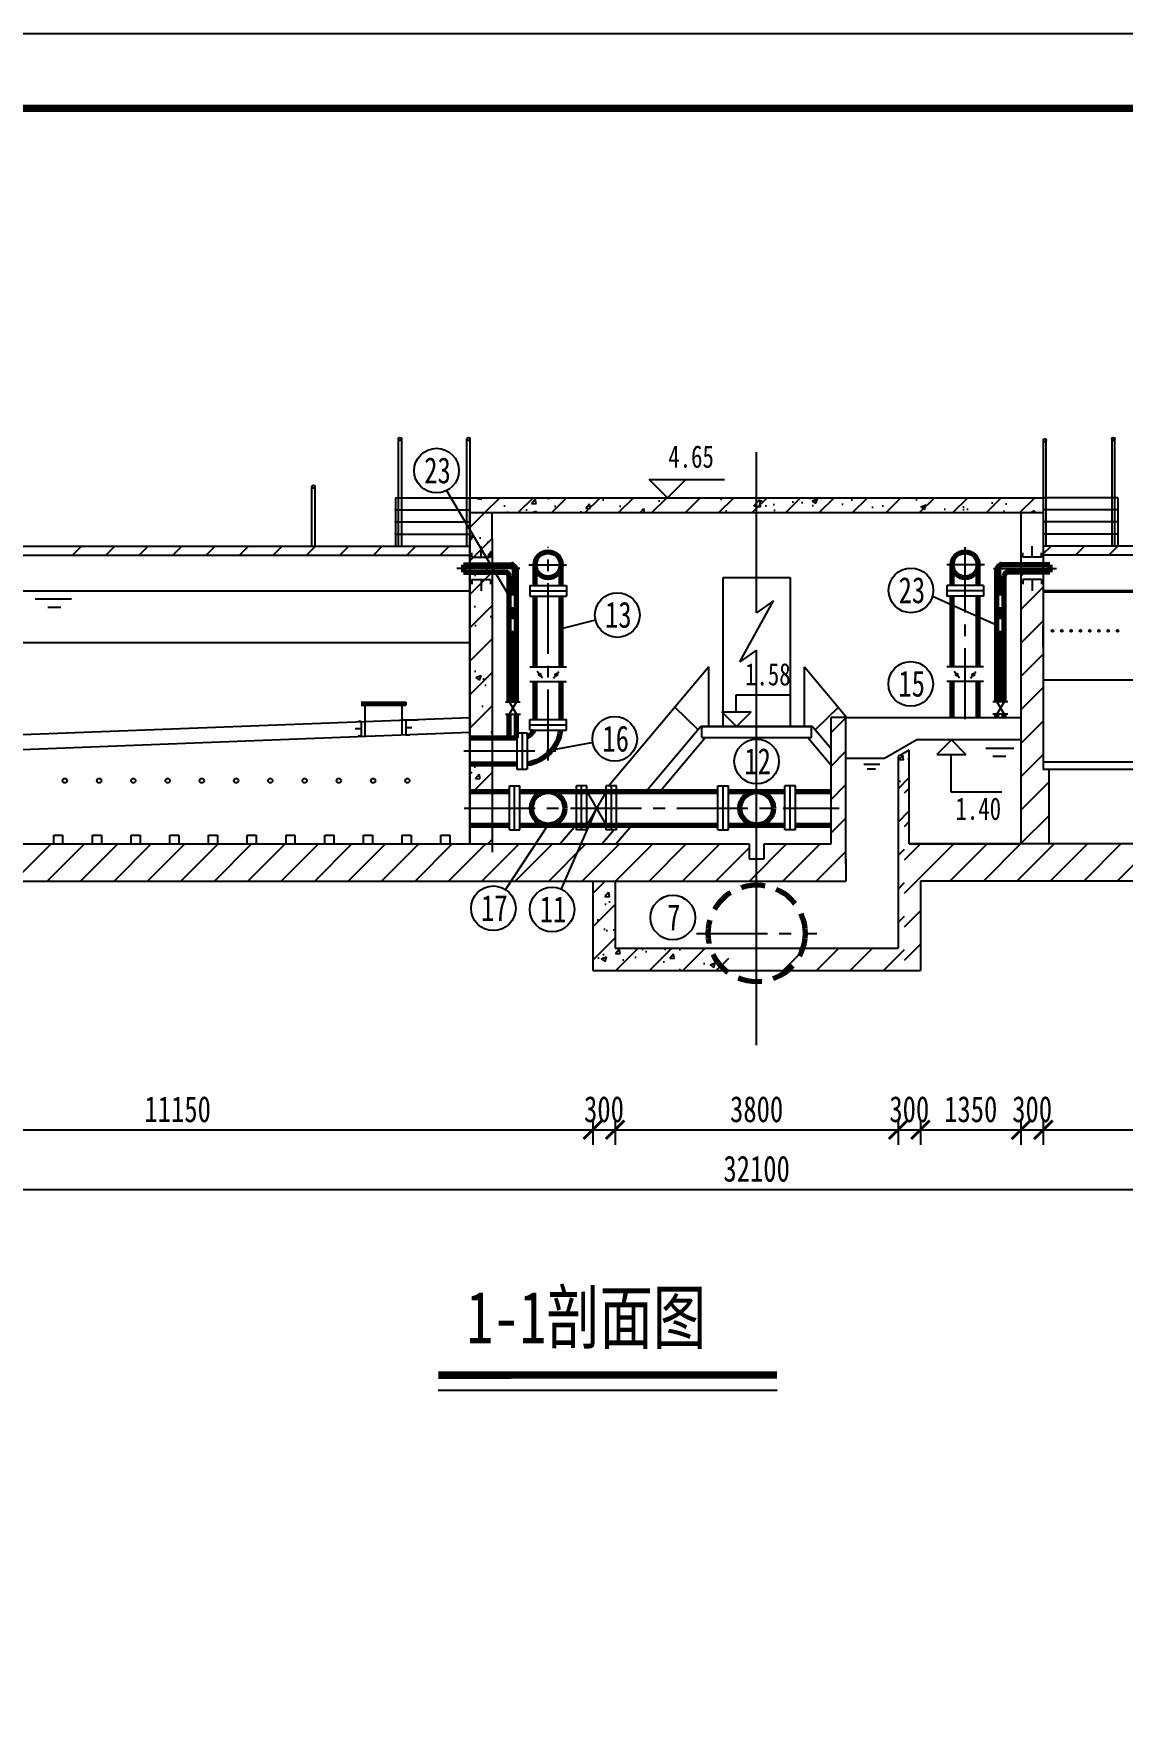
# Model space of a CAD drawing. Header units: millimetres. Extents: x 4237 to 5078, y 1819 to 2413.
# Drawn here: x 4408.3 to 4554.4, y 2185.7 to 2413.5 of the extents above; entities that cross this region are included whole.
import ezdxf
from ezdxf.enums import TextEntityAlignment as Align

# ---------------------------------------------------------------- set-up
doc = ezdxf.new("R2010")
doc.units = ezdxf.units.MM
doc.header["$LTSCALE"] = 0.5
doc.linetypes.add('CENTER2', pattern=[28.575, 19.05, -3.175, 3.175, -3.175])
doc.linetypes.add('DASHED2', pattern=[9.525, 6.35, -3.175])
for name, color, linetype in [('TWT_TITLE', 7, 'Continuous'), ('剖切线', 1, 'Continuous'), ('序号', 30, 'Continuous'), ('标高', 202, 'Continuous'), ('槽等滤池内部构造', 41, 'Continuous'), ('水面', 150, 'Continuous'), ('滤板等构造', 5, 'Continuous'), ('点划线', 4, 'CENTER2'), ('辅助与打断', 1, 'Continuous'), ('阀门等', 61, 'Continuous')]:
    doc.layers.add(name, color=color, linetype=linetype)
for name, color, linetype, lineweight in [('反冲洗管线', 161, 'Continuous', 70), ('排气管', 121, 'Continuous', 70), ('空气管线', 191, 'Continuous', 70), ('管线', 2, 'Continuous', 70)]:
    doc.layers.add(name, color=color, linetype=linetype, lineweight=lineweight)
doc.styles.get("Standard").update_dxf_attribs({"font": '', "width": 0.75})
doc.styles.get('Standard').set_extended_font_data('FangSong_GB2312')
pattern_1 = [(45, (3453.823, 1590.1355), (-2.245064, 2.245064), [])]
pattern_2 = [(50, (3453.823, 1590.1355), (7.287387, -0.637563), [0.762, -8.382]), (355, (3453.823, 1590.1355), (-1.409713, 7.642266), [0.6096, -6.7056]), (100.451, (3454.43, 1590.082), (5.8777, 7.004668), [0.6476, -7.1236]), (46.1842, (3453.823, 1592.1675), (10.84316, -1.681693), [1.143, -12.573]), (96.6356, (3454.727, 1592.027), (9.49617, 9.89702), [0.9714, -10.6854]), (351.184, (3453.823, 1592.167), (9.49618, 9.897), [0.9144, -10.0584]), (21, (3454.839, 1591.6595), (6.064595, -4.09062), [0.762, -8.382]), (326, (3454.839, 1591.6595), (2.47208, 7.36752), [0.6096, -6.7056]), (71.4514, (3455.3444, 1591.3186), (8.53666, 3.276914), [0.6476, -7.1236]), (37.5, (3453.823, 1590.1355), (0.123544, 3.3822016), [0, -6.62432, 0, -6.8072, 0, -6.731]), (7.5, (3453.823, 1590.1355), (2.672787, 4.007223), [0, -3.88112, 0, -6.47192, 0, -2.5654]), (327.5, (3451.5574, 1590.1355), (5.423624, -0.22915), [0, -2.54, 0, -7.9248, 0, -10.5156]), (317.5, (3450.5414, 1590.1355), (5.925167, 1.01706), [0, -3.302, 0, -5.26288, 0, -7.4676])]
pattern_3 = [(45, (3453.823, 1573.8855), (-2.245064, 2.245064), [])]

# ---------------------------------------------------------------- blocks, each defined once
blk = doc.blocks.new('标高（右上，短线）')
at = {"layer": '标高'}
for p, q in [((0, 0), (-2.45, 2.45)), ((-2.45, 2.45), (7.63, 2.45)), ((0, 0), (2.45, 2.45))]:
    blk.add_line(p, q, dxfattribs=at)
at = {"layer": '标高', "width": 0.75}
blk.add_attdef('标高', text='', height=3, dxfattribs=at).set_placement((3.16, 4.03), align=Align.CENTER)
blk = doc.blocks.new('编号')
at = {"layer": '序号'}
blk.add_circle((0, 0), 3, dxfattribs=at)
at = {"layer": '序号', "width": 0.75}
blk.add_attdef('编号', text='', height=3.5, dxfattribs=at).set_placement((0.13, -1.71), align=Align.CENTER)
blk = doc.blocks.new('52432')
at = {"layer": '序号'}
for p, q in [((4463.69, 2352.16), (4472.08, 2337.99)), ((4537.55, 2334.08), (4528.86, 2337.95)), ((4483.69, 2334.76), (4479.07, 2333.59)), ((4483.38, 2318.33), (4477.32, 2317.19)), ((4483.82, 2309.49), (4479.03, 2298.56)), ((4471.56, 2298.5), (4477.32, 2307.24))]:
    blk.add_line(p, q, dxfattribs=at)
for p, values in [((4526.04, 2338.74), {'编号': '23'}), ((4526.01, 2326.19), {'编号': '15'}), ((4486.26, 2318.81), {'编号': '16'}), ((4505.32, 2315.77), {'编号': '12'}), ((4469.96, 2296.05), {'编号': '17'}), ((4477.85, 2295.89), {'编号': '11'}), ((4494.06, 2294.81), {'编号': '7'})]:
    blk.add_blockref('编号', p, dxfattribs=at).add_auto_attribs(values)
at = {"layer": '点划线'}
for p, values in [((4462.33, 2354.83), {'编号': '23'}), ((4486.61, 2335.44), {'编号': '13'})]:
    blk.add_blockref('编号', p, dxfattribs=at).add_auto_attribs(values)
blk = doc.blocks.new('_ArchTick')
at = {"color": 0, "linetype": 'ByBlock', "const_width": 0.15}
blk.add_lwpolyline([(-0.5, -0.5), (0.5, 0.5)], dxfattribs=at)

msp = doc.modelspace()

# ---------------------------------------------------------------- hatches: boundary and pattern name
h = msp.add_hatch()
h.set_pattern_fill('ANSI31', color=256, style=0)
h.set_pattern_definition(pattern_1)
h.paths.add_polyline_path([(4466.817, 2351.188), (4466.817, 2349.188), (4505.317, 2349.188), (4505.317, 2351.188)])
h = msp.add_hatch()
h.set_pattern_fill('AR-CONC', color=256, scale=0.04, style=0)
h.set_pattern_definition([(50, (3453.823, 1590.1355), (7.287387, -0.637563), [0.762, -8.382]), (355, (3453.823, 1590.1355), (-1.409713, 7.642266), [0.6096, -6.7056]), (100.451, (3454.43, 1590.082), (5.8777, 7.004668), [0.6476, -7.1236]), (46.1842, (3453.823, 1592.1675), (10.84316, -1.681693), [1.143, -12.573]), (96.6356, (3454.727, 1592.027), (9.49617, 9.89702), [0.9714, -10.6854]), (351.184, (3453.823, 1592.167), (9.49618, 9.897), [0.9144, -10.0584]), (21, (3454.839, 1591.6595), (6.064595, -4.09062), [0.762, -8.382]), (326, (3454.839, 1591.6595), (2.47208, 7.36752), [0.6096, -6.7056]), (71.4514, (3455.3444, 1591.3186), (8.53666, 3.276914), [0.6476, -7.1236]), (37.5, (3453.823, 1590.1355), (0.123544, 3.3822016), [0, -6.62432, 0, -6.8072, 0, -6.731]), (7.5, (3453.823, 1590.1355), (2.6727865, 4.007223), [0, -3.88112, 0, -6.47192, 0, -2.5654]), (327.5, (3451.5574, 1590.1355), (5.423624, -0.22915), [0, -2.54, 0, -7.9248, 0, -10.5156]), (317.5, (3450.5414, 1590.1355), (5.925167, 1.01706), [0, -3.302, 0, -5.26288, 0, -7.4676])])
h.paths.add_polyline_path([(4466.817, 2351.188), (4466.817, 2349.188), (4505.317, 2349.188), (4505.317, 2351.188)])
h.paths.add_polyline_path([(4543.817, 2349.188), (4543.817, 2351.188), (4505.317, 2351.188), (4505.317, 2349.188)])
h = msp.add_hatch()
h.set_pattern_fill('ANSI31', color=256, style=0)
h.set_pattern_definition(pattern_1)
h.paths.add_polyline_path([(4543.817, 2349.188), (4543.817, 2351.188), (4505.317, 2351.188), (4505.317, 2349.188)])
h = msp.add_hatch()
h.set_pattern_fill('AR-CONC', color=256, scale=0.04, style=0)
h.set_pattern_definition(pattern_2)
h.paths.add_polyline_path([(4469.817, 2345.688), (4469.817, 2349.188), (4466.817, 2349.188), (4466.817, 2344.788), (4466.817, 2318.938), (4469.817, 2318.938)])
h.paths.add_polyline_path([(4469.817, 2311.988), (4469.817, 2315.438), (4466.817, 2315.438), (4466.817, 2311.988)])
h = msp.add_hatch()
h.set_pattern_fill('ANSI31', color=256, style=0)
h.set_pattern_definition(pattern_1)
h.paths.add_polyline_path([(4469.817, 2345.688), (4469.817, 2349.188), (4466.817, 2349.188), (4466.817, 2344.788), (4466.817, 2318.938), (4469.817, 2318.938)])
h.paths.add_polyline_path([(4469.817, 2315.438), (4466.817, 2315.438), (4466.817, 2311.988), (4469.817, 2311.988)])
h = msp.add_hatch()
h.set_pattern_fill('ANSI31', color=0)
h.paths.add_polyline_path([(4651.494, 2304.688), (4641.817, 2304.688), (4638.067, 2304.688), (4543.817, 2304.688), (4525.817, 2304.688), (4525.817, 2315.329), (4525.173, 2315.329), (4525.173, 2287.688), (4527.317, 2287.688), (4527.317, 2299.688), (4655.817, 2299.688), (4655.817, 2301.749)])
h.paths.add_polyline_path([(4561.128, 2344.688), (4543.817, 2344.688), (4543.817, 2343.488), (4561.128, 2343.488)])
h.paths.add_polyline_path([(4466.817, 2344.688), (4411.134, 2344.688), (4411.134, 2343.488), (4466.817, 2343.488)])
h = msp.add_hatch()
h.set_pattern_fill('ANSI31', color=0)
h.paths.add_polyline_path([(4346.817, 2343.488), (4344.817, 2343.488), (4344.817, 2337.048), (4346.817, 2336.453)])
h.paths.add_polyline_path([(4346.817, 2336.453), (4344.817, 2337.048), (4344.817, 2328.278), (4348.383, 2330.188), (4346.817, 2330.188)])
h.paths.add_polyline_path([(4354.817, 2330.188), (4348.383, 2330.188), (4344.817, 2328.278), (4344.817, 2327.188), (4354.817, 2327.188)])
h.paths.add_polyline_path([(4356.817, 2329.588), (4356.817, 2332.176), (4354.817, 2332.176), (4354.817, 2331.676), (4354.817, 2326.063), (4354.817, 2311.378), (4356.817, 2311.378)])
h.paths.add_polyline_path([(4356.817, 2311.378), (4354.817, 2311.378), (4354.817, 2299.688), (4357.478, 2299.688), (4361.037, 2304.688), (4356.817, 2304.688)])
h.paths.add_polyline_path([(4400.817, 2304.688), (4371.817, 2304.688), (4371.817, 2317.433), (4371.56, 2317.69), (4368.817, 2317.69), (4368.817, 2304.688), (4361.037, 2304.688), (4357.478, 2299.688), (4400.817, 2299.688)])
h.paths.add_polyline_path([(4475.637, 2304.688), (4466.817, 2304.688), (4400.817, 2304.688), (4400.817, 2299.688), (4466.817, 2299.688), (4472.341, 2299.688)])
h = msp.add_hatch()
h.set_pattern_fill('ANSI31', color=0)
h.paths.add_polyline_path([(4544.567, 2314.688), (4543.817, 2314.688), (4543.817, 2341.188), (4540.817, 2341.188), (4540.817, 2304.688), (4544.567, 2304.688)])
h = msp.add_hatch()
h.set_pattern_fill('ANSI31', color=0)
h.paths.add_polyline_path([(4517.317, 2302.688), (4517.317, 2321.688), (4515.317, 2321.688), (4515.317, 2304.688), (4506.317, 2304.688), (4506.317, 2302.688), (4505.317, 2302.688), (4505.317, 2299.688), (4517.317, 2299.688)])
h.paths.add_polyline_path([(4505.317, 2302.688), (4504.317, 2302.688), (4504.317, 2304.688), (4484.817, 2304.688), (4481.712, 2304.688), (4479.518, 2299.688), (4483.317, 2299.688), (4505.317, 2299.688)])
h.paths.add_polyline_path([(4481.712, 2304.688), (4475.637, 2304.688), (4472.341, 2299.688), (4479.518, 2299.688)])
h = msp.add_hatch()
h.set_pattern_fill('AR-CONC', color=256, scale=0.04, style=0)
h.set_pattern_definition(pattern_2)
h.paths.add_polyline_path([(4524.317, 2311.988), (4525.817, 2311.988), (4525.817, 2317.288), (4524.317, 2316.422)])
h = msp.add_hatch()
h.set_pattern_fill('ANSI31', color=256, style=0)
h.set_pattern_definition(pattern_3)
h.paths.add_polyline_path([(4525.173, 2315.329), (4524.317, 2315.329), (4524.317, 2304.688), (4525.173, 2304.688)])
h.paths.add_polyline_path([(4525.817, 2315.329), (4525.173, 2315.329), (4525.173, 2304.688), (4525.817, 2304.688)])
h = msp.add_hatch()
h.set_pattern_fill('ANSI31', color=256, style=0)
h.set_pattern_definition(pattern_1)
h.paths.add_polyline_path([(4469.817, 2307.238), (4466.817, 2307.238), (4466.817, 2304.688), (4469.817, 2304.688)])
h = msp.add_hatch()
h.set_pattern_fill('ANSI31', color=256, style=0)
h.set_pattern_definition(pattern_3)
h.paths.add_polyline_path([(4486.317, 2299.688), (4483.317, 2299.688), (4483.317, 2287.688), (4497.183, 2287.688), (4497.183, 2290.688), (4486.317, 2290.688)])
h.paths.add_polyline_path([(4500.735, 2290.688), (4497.183, 2290.688), (4497.183, 2287.688), (4505.317, 2287.688, -0.2982166)])
h.paths.add_polyline_path([(4511.79, 2290.688), (4509.9, 2290.688, -0.2982166), (4505.317, 2287.688), (4511.79, 2287.688)])
h.paths.add_polyline_path([(4525.173, 2304.688), (4524.317, 2304.688), (4524.317, 2290.688), (4511.79, 2290.688), (4511.79, 2287.688), (4525.173, 2287.688)])
h = msp.add_hatch()
h.set_pattern_fill('AR-CONC', color=256, scale=0.04, style=0)
h.set_pattern_definition([(50, (3453.823, 1590.8355), (7.287387, -0.637563), [0.762, -8.382]), (355, (3453.823, 1590.8355), (-1.409713, 7.642266), [0.6096, -6.7056]), (100.451, (3454.43, 1590.782), (5.8777, 7.004668), [0.6476, -7.1236]), (46.1842, (3453.823, 1592.8675), (10.84316, -1.68169), [1.143, -12.573]), (96.6356, (3454.727, 1592.727), (9.49617, 9.89702), [0.9714, -10.6854]), (351.184, (3453.823, 1592.867), (9.49618, 9.897), [0.9144, -10.0584]), (21, (3454.839, 1592.3595), (6.064595, -4.09062), [0.762, -8.382]), (326, (3454.839, 1592.3595), (2.47208, 7.36752), [0.6096, -6.7056]), (71.4514, (3455.3444, 1592.0186), (8.53666, 3.276914), [0.6476, -7.1236]), (37.5, (3453.823, 1590.8355), (0.123544, 3.3822016), [0, -6.62432, 0, -6.8072, 0, -6.731]), (7.5, (3453.823, 1590.8355), (2.672787, 4.007223), [0, -3.88112, 0, -6.47192, 0, -2.5654]), (327.5, (3451.5574, 1590.8355), (5.423624, -0.22915), [0, -2.54, 0, -7.9248, 0, -10.5156]), (317.5, (3450.5414, 1590.8355), (5.925167, 1.01706), [0, -3.302, 0, -5.26288, 0, -7.4676])])
h.paths.add_polyline_path([(4501.164, 2287.688, -0.1421637), (4499.133, 2290.688), (4486.317, 2290.688), (4486.317, 2299.688), (4483.317, 2299.688), (4483.317, 2287.688)])
at = {"layer": '阀门等'}
for points in [[(4476.353, 2327.437, 1), (4476.053, 2327.437, 1)], [(4478.582, 2327.437, 1), (4478.282, 2327.437, 1)], [(4532.353, 2327.437, 1), (4532.053, 2327.437, 1)], [(4534.582, 2327.437, 1), (4534.282, 2327.437, 1)]]:
    msp.add_hatch(color=256, dxfattribs=at).paths.add_polyline_path(points)

# ---------------------------------------------------------------- linework, layer by layer
for p, q in [((4457.217, 2344.688), (4457.217, 2359.088)), ((4457.617, 2359.088), (4457.617, 2344.688)), ((4466.417, 2344.688), (4466.417, 2359.088)), ((4466.817, 2359.088), (4466.817, 2344.788)), ((4543.817, 2359.088), (4543.817, 2344.788)), ((4544.217, 2344.688), (4544.217, 2359.088)), ((4553.017, 2359.088), (4553.017, 2344.688)), ((4553.417, 2344.688), (4553.417, 2359.088)), ((4445.6, 2344.688), (4445.6, 2352.688)), ((4446, 2352.688), (4446, 2344.688)), ((4456.817, 2351.188), (4456.817, 2344.688)), ((4456.817, 2351.188), (4466.817, 2351.188)), ((4466.817, 2351.188), (4466.817, 2344.688)), ((4466.817, 2304.688), (4466.817, 2351.188)), ((4466.817, 2304.688), (4466.817, 2351.188)), ((4466.817, 2351.188), (4543.817, 2351.188)), ((4553.817, 2351.188), (4543.817, 2351.188)), ((4553.817, 2351.188), (4553.817, 2344.688)), ((4456.817, 2349.563), (4466.817, 2349.563)), ((4466.817, 2349.188), (4543.817, 2349.188)), ((4469.817, 2345.488), (4469.817, 2349.188)), ((4540.817, 2349.188), (4540.817, 2304.688)), ((4553.817, 2349.563), (4543.817, 2349.563)), ((4456.817, 2347.938), (4466.817, 2347.938)), ((4553.817, 2347.938), (4543.817, 2347.938)), ((4366.817, 2344.688), (4466.817, 2344.688)), ((4456.817, 2346.313), (4466.817, 2346.313)), ((4468.303, 2343.188), (4468.303, 2344.706)), ((4469.817, 2345.688), (4469.817, 2303.988)), ((4542.332, 2343.188), (4542.332, 2344.706)), ((4553.817, 2346.313), (4543.817, 2346.313)), ((4665.817, 2344.688), (4543.817, 2344.688)), ((4371.817, 2343.488), (4466.817, 2343.488)), ((4467.048, 2343.188), (4467.048, 2343.801)), ((4467.048, 2343.188), (4469.557, 2343.188)), ((4469.557, 2343.188), (4469.557, 2343.801)), ((4541.077, 2343.188), (4541.077, 2343.801)), ((4543.587, 2343.188), (4541.077, 2343.188)), ((4543.587, 2343.188), (4543.587, 2343.801)), ((4633.817, 2343.488), (4543.817, 2343.488)), ((4467.048, 2340.188), (4469.557, 2340.188)), ((4467.048, 2340.188), (4467.048, 2339.575)), ((4468.303, 2340.188), (4468.303, 2338.67)), ((4469.557, 2340.188), (4469.557, 2339.575)), ((4500.817, 2320.488), (4500.817, 2340.488)), ((4500.817, 2340.488), (4509.817, 2340.488)), ((4509.817, 2340.488), (4509.817, 2320.488)), ((4543.587, 2340.188), (4541.077, 2340.188)), ((4541.077, 2340.188), (4541.077, 2339.575)), ((4542.332, 2340.188), (4542.332, 2338.67)), ((4543.587, 2340.188), (4543.587, 2339.575)), ((4543.817, 2331.188), (4543.817, 2334.02)), ((4498.899, 2328.488), (4485.483, 2312.499)), ((4498.899, 2320.488), (4498.899, 2328.488)), ((4511.738, 2320.488), (4511.738, 2328.488)), ((4511.738, 2328.488), (4517.444, 2321.688)), ((4638.817, 2326.688), (4543.817, 2326.688)), ((4452.229, 2323.743), (4458.229, 2323.743)), ((4458.229, 2323.743), (4458.229, 2323.343)), ((4452.229, 2323.543), (4458.229, 2323.543)), ((4452.229, 2323.343), (4458.229, 2323.343)), ((4452.729, 2319.151), (4452.729, 2323.343)), ((4457.729, 2319.342), (4457.729, 2323.343)), ((4457.729, 2321.343), (4459.86, 2321.343)), ((4458.227, 2321.343), (4458.227, 2319.361)), ((4497.42, 2320.076), (4494.344, 2323.059)), ((4513.217, 2320.076), (4516.293, 2323.059)), ((4515.317, 2304.688), (4515.317, 2321.688)), ((4517.317, 2321.688), (4515.317, 2321.688)), ((4515.317, 2304.688), (4515.317, 2321.688)), ((4517.317, 2301.988), (4517.317, 2321.688)), ((4517.317, 2321.688), (4540.817, 2321.688)), ((4452.21, 2320.142), (4451.41, 2320.142)), ((4452.21, 2319.151), (4451.803, 2319.151)), ((4452.21, 2321.133), (4451.815, 2321.133)), ((4452.21, 2321.133), (4452.21, 2319.151)), ((4458.227, 2320.352), (4459.027, 2320.352)), ((4458.227, 2319.361), (4458.744, 2319.361)), ((4497.82, 2320.488), (4490.477, 2311.738)), ((4497.82, 2320.488), (4512.817, 2320.488)), ((4512.817, 2320.488), (4497.82, 2320.488)), ((4497.952, 2318.988), (4497.952, 2320.488)), ((4512.683, 2318.988), (4512.683, 2320.488)), ((4512.817, 2320.488), (4515.317, 2317.509)), ((4498.454, 2318.988), (4492.371, 2311.738)), ((4497.952, 2318.988), (4512.683, 2318.988)), ((4512.183, 2318.988), (4515.317, 2315.252)), ((4525.817, 2317.288), (4524.317, 2316.422)), ((4525.817, 2304.688), (4525.817, 2317.288)), ((4524.317, 2316.422), (4524.317, 2290.688)), ((4481.068, 2307.238), (4478.929, 2304.688)), ((4486.165, 2306.599), (4484.562, 2304.688)), ((4488.595, 2307.238), (4486.455, 2304.688)), ((4371.817, 2304.688), (4466.817, 2304.688)), ((4466.817, 2304.688), (4484.817, 2304.688)), ((4484.817, 2304.688), (4504.317, 2304.688)), ((4504.317, 2304.688), (4504.317, 2302.688)), ((4506.317, 2304.688), (4515.317, 2304.688)), ((4506.317, 2302.688), (4506.317, 2304.688)), ((4506.317, 2304.688), (4515.317, 2304.688)), ((4525.817, 2304.688), (4540.817, 2304.688)), ((4638.067, 2304.688), (4543.817, 2304.688)), ((4504.317, 2302.688), (4506.317, 2302.688)), ((4517.317, 2302.688), (4517.317, 2299.688)), ((4354.817, 2299.688), (4466.817, 2299.688)), ((4466.817, 2299.688), (4483.317, 2299.688)), ((4483.317, 2299.688), (4483.317, 2287.688)), ((4483.317, 2299.688), (4517.317, 2299.688)), ((4486.317, 2299.688), (4486.317, 2290.688)), ((4527.317, 2299.688), (4527.317, 2287.688)), ((4655.817, 2299.688), (4527.317, 2299.688)), ((4486.317, 2290.688), (4524.317, 2290.688)), ((4483.317, 2287.688), (4527.317, 2287.688)), ((4462.553, 2231.35), (4508.066, 2231.35))]:
    msp.add_line(p, q)
at = {"color": 0}
for p, q in [((4466.817, 2344.688), (4466.817, 2304.688)), ((4543.817, 2344.788), (4543.817, 2314.688)), ((4371.817, 2343.488), (4466.817, 2343.488)), ((4544.567, 2314.688), (4544.567, 2304.688)), ((4410.917, 2304.688), (4410.917, 2305.883)), ((4410.917, 2305.883), (4412.117, 2305.883)), ((4412.117, 2305.888), (4412.117, 2304.688)), ((4416.117, 2305.883), (4417.317, 2305.888)), ((4416.117, 2304.688), (4416.117, 2305.883)), ((4417.317, 2305.888), (4417.317, 2304.688)), ((4421.317, 2305.883), (4422.517, 2305.888)), ((4421.317, 2304.688), (4421.317, 2305.883)), ((4422.517, 2305.888), (4422.517, 2304.688)), ((4426.517, 2305.883), (4427.717, 2305.888)), ((4426.517, 2304.688), (4426.517, 2305.883)), ((4427.717, 2305.888), (4427.717, 2304.688)), ((4431.717, 2305.883), (4432.917, 2305.888)), ((4431.717, 2304.688), (4431.717, 2305.883)), ((4432.917, 2305.888), (4432.917, 2304.688)), ((4436.917, 2305.883), (4438.117, 2305.888)), ((4436.917, 2304.688), (4436.917, 2305.883)), ((4438.117, 2305.888), (4438.117, 2304.688)), ((4442.117, 2304.688), (4442.117, 2305.883)), ((4442.117, 2305.883), (4443.317, 2305.883)), ((4443.317, 2305.888), (4443.317, 2304.688)), ((4447.317, 2305.883), (4448.517, 2305.888)), ((4447.317, 2304.688), (4447.317, 2305.883)), ((4448.517, 2305.888), (4448.517, 2304.688)), ((4452.517, 2305.883), (4453.717, 2305.888)), ((4452.517, 2304.688), (4452.517, 2305.883)), ((4453.717, 2305.888), (4453.717, 2304.688)), ((4457.717, 2305.883), (4458.917, 2305.888)), ((4457.717, 2304.688), (4457.717, 2305.883)), ((4458.917, 2305.888), (4458.917, 2304.688)), ((4462.917, 2305.883), (4464.117, 2305.888)), ((4462.917, 2304.688), (4462.917, 2305.883)), ((4464.117, 2305.888), (4464.117, 2304.688)), ((4432.917, 2304.688), (4436.917, 2304.688)), ((4544.567, 2304.688), (4525.817, 2304.688)), ((4525.817, 2304.688), (4540.817, 2304.688))]:
    msp.add_line(p, q, dxfattribs=at)
at = {"linetype": 'DASHED2'}
msp.add_line((4469.817, 2304.688), (4469.817, 2303.569), dxfattribs=at)
at = {"color": 3, "transparency": 16777216}
for p, q in [((4483.317, 2267.551), (4483.317, 2264.301)), ((4483.317, 2267.551), (4483.317, 2264.301)), ((4486.317, 2267.551), (4486.317, 2264.301)), ((4486.317, 2267.551), (4486.317, 2264.301)), ((4524.317, 2267.551), (4524.317, 2264.301)), ((4524.317, 2267.551), (4524.317, 2264.301)), ((4527.317, 2267.551), (4527.317, 2264.301)), ((4527.317, 2267.551), (4527.317, 2264.301)), ((4540.817, 2267.551), (4540.817, 2264.301)), ((4540.817, 2267.551), (4540.817, 2264.301)), ((4543.817, 2267.551), (4543.817, 2264.301)), ((4543.817, 2267.551), (4543.817, 2264.301)), ((4371.817, 2266.301), (4483.317, 2266.301)), ((4483.317, 2266.301), (4486.317, 2266.301)), ((4486.317, 2266.301), (4524.317, 2266.301)), ((4524.317, 2266.301), (4527.317, 2266.301)), ((4527.317, 2266.301), (4540.817, 2266.301)), ((4540.817, 2266.301), (4543.817, 2266.301)), ((4543.817, 2266.301), (4638.817, 2266.301)), ((4344.817, 2258.301), (4665.817, 2258.301))]:
    msp.add_line(p, q, dxfattribs=at)
at = {"const_width": 1}
msp.add_lwpolyline([(4462.553, 2233.35), (4508.065, 2233.378)], dxfattribs=at)
for centre, radius in [((4457.417, 2359.088), 0.2), ((4466.617, 2359.088), 0.2), ((4544.017, 2358.888), 0.2), ((4553.217, 2359.088), 0.2), ((4445.8, 2352.688), 0.2), ((4545.042, 2333.313), 0.125), ((4546.292, 2333.313), 0.125), ((4547.542, 2333.313), 0.125), ((4548.792, 2333.313), 0.125), ((4550.042, 2333.313), 0.125), ((4551.292, 2333.313), 0.125), ((4552.542, 2333.313), 0.125), ((4553.792, 2333.313), 0.125)]:
    msp.add_circle(centre, radius)
for p in [(4456.817, 2349.563), (4466.817, 2349.563), (4553.817, 2349.563), (4456.817, 2347.938), (4466.817, 2347.938), (4553.817, 2347.938), (4456.817, 2346.313), (4466.817, 2346.313), (4553.817, 2346.313)]:
    msp.add_point(p)
at = {"layer": 'TWT_TITLE', "color": 0}
msp.add_lwpolyline([(4237.137, 1819.483), (5078.137, 1819.483), (5078.137, 2413.483), (4237.137, 2413.483)], close=True, dxfattribs=at)
at = {"layer": 'TWT_TITLE', "color": 0, "const_width": 1}
msp.add_lwpolyline([(4262.137, 1829.483), (5068.137, 1829.483), (5068.137, 2403.483), (4262.137, 2403.483)], close=True, dxfattribs=at)
at = {"layer": '剖切线'}
for p, q in [((4503.059, 2329.141), (4507.576, 2337.33)), ((4507.576, 2337.33), (4505.317, 2335.749)), ((4505.317, 2330.722), (4503.059, 2329.141))]:
    msp.add_line(p, q, dxfattribs=at)
at = {"layer": '反冲洗管线'}
for p, q in [((4466.817, 2311.738), (4472.117, 2311.738)), ((4473.517, 2311.738), (4500.117, 2311.738)), ((4501.517, 2311.738), (4509.117, 2311.738)), ((4510.517, 2311.738), (4515.317, 2311.738)), ((4466.817, 2307.238), (4472.117, 2307.238)), ((4473.517, 2307.238), (4500.117, 2307.238)), ((4501.517, 2307.238), (4509.117, 2307.238)), ((4510.517, 2307.238), (4515.317, 2307.238))]:
    msp.add_line(p, q, dxfattribs=at)
for centre in [(4477.317, 2309.488), (4505.317, 2309.488)]:
    msp.add_circle(centre, 2.25, dxfattribs=at)
at = {"layer": '排气管'}
for p, q in [((4465.946, 2342.188), (4472.333, 2342.188)), ((4465.946, 2342.188), (4465.946, 2341.188)), ((4544.689, 2342.188), (4538.302, 2342.188)), ((4544.689, 2342.188), (4544.689, 2341.188)), ((4465.946, 2341.188), (4471.583, 2341.188)), ((4472.083, 2323.776), (4472.083, 2340.688)), ((4473.083, 2323.776), (4473.083, 2341.438)), ((4537.552, 2323.776), (4537.552, 2341.438)), ((4538.552, 2323.776), (4538.552, 2340.688)), ((4544.689, 2341.188), (4539.052, 2341.188)), ((4472.083, 2318.938), (4472.083, 2322.103)), ((4473.083, 2318.938), (4473.083, 2322.103)), ((4537.552, 2321.688), (4537.552, 2322.103)), ((4538.552, 2321.688), (4538.552, 2322.103))]:
    msp.add_line(p, q, dxfattribs=at)
for centre, radius, start, end in [((4472.333, 2341.438), 0.75, 0, 90), ((4538.302, 2341.438), 0.75, 90, 180), ((4471.583, 2340.688), 0.5, 0, 90), ((4539.052, 2340.688), 0.5, 90, 180)]:
    msp.add_arc(centre, radius, start, end, dxfattribs=at)
at = {"layer": '标高', "color": 0}
for p, q in [((4502.553, 2322.447), (4502.553, 2324.738)), ((4502.553, 2324.738), (4509.817, 2324.738)), ((4502.617, 2320.488), (4500.658, 2322.447)), ((4500.658, 2322.447), (4504.576, 2322.447)), ((4502.617, 2320.488), (4504.576, 2322.447)), ((4531.472, 2318.688), (4529.513, 2316.729)), ((4531.472, 2318.688), (4533.431, 2316.729)), ((4529.513, 2316.729), (4533.431, 2316.729)), ((4531.408, 2316.729), (4531.408, 2311.705)), ((4531.408, 2311.705), (4538.228, 2311.705))]:
    msp.add_line(p, q, dxfattribs=at)
at = {"layer": '槽等滤池内部构造'}
for p, q in [((4638.817, 2338.513), (4543.817, 2338.513)), ((4466.817, 2331.688), (4371.817, 2331.688)), ((4371.817, 2318.071), (4466.817, 2321.69)), ((4371.817, 2316.069), (4466.817, 2319.688)), ((4638.817, 2315.688), (4543.817, 2315.688))]:
    msp.add_line(p, q, dxfattribs=at)
at = {"layer": '水面'}
for p, q in [((4371.817, 2338.688), (4466.817, 2338.688)), ((4408.407, 2337.608), (4413.31, 2337.608)), ((4638.817, 2338.688), (4543.817, 2338.688)), ((4410.111, 2336.487), (4411.897, 2336.487)), ((4526.817, 2318.688), (4522.487, 2316.188)), ((4540.817, 2318.688), (4526.817, 2318.688)), ((4536.106, 2317.543), (4539.841, 2317.543)), ((4522.487, 2316.188), (4517.317, 2316.188)), ((4522.487, 2316.188), (4517.817, 2316.188)), ((4519.71, 2315.407), (4521.856, 2315.407)), ((4520.17, 2314.769), (4521.294, 2314.769)), ((4537.015, 2316.505), (4538.769, 2316.505))]:
    msp.add_line(p, q, dxfattribs=at)
at = {"layer": '滤板等构造'}
msp.add_line((4638.817, 2314.688), (4543.817, 2314.688), dxfattribs=at)
for centre in [(4412.417, 2313.188), (4417.017, 2313.188), (4421.617, 2313.188), (4426.217, 2313.188), (4430.817, 2313.188), (4435.417, 2313.188), (4440.017, 2313.188), (4444.617, 2313.188), (4449.217, 2313.188), (4453.817, 2313.188), (4458.417, 2313.188)]:
    msp.add_circle(centre, 0.3, dxfattribs=at)
at = {"layer": '点划线'}
for p, q in [((4477.317, 2315.918), (4477.317, 2344.594)), ((4533.317, 2321.471), (4533.317, 2344.557)), ((4472.583, 2323.776), (4472.583, 2342.592)), ((4474.74, 2342.188), (4479.782, 2342.188)), ((4535.895, 2342.188), (4530.853, 2342.188)), ((4538.052, 2323.776), (4538.052, 2342.592)), ((4473.494, 2341.688), (4465.055, 2341.688)), ((4537.141, 2341.688), (4545.58, 2341.688)), ((4465.996, 2317.188), (4478.353, 2317.188)), ((4466.031, 2309.488), (4516.388, 2309.488)), ((4497.247, 2292.688), (4513.388, 2292.688))]:
    msp.add_line(p, q, dxfattribs=at)
at = {"layer": '空气管线'}
for p, q in [((4475.567, 2339.388), (4475.567, 2342.188)), ((4479.067, 2339.388), (4479.067, 2342.188)), ((4531.567, 2339.388), (4531.567, 2342.188)), ((4535.067, 2339.388), (4535.067, 2342.188)), ((4475.567, 2328.492), (4475.567, 2337.988)), ((4479.067, 2328.492), (4479.067, 2337.988)), ((4531.567, 2328.492), (4531.567, 2337.988)), ((4535.067, 2328.492), (4535.067, 2337.988)), ((4475.567, 2321.388), (4475.567, 2326.492)), ((4479.067, 2321.388), (4479.067, 2326.492)), ((4531.567, 2321.688), (4531.567, 2326.492)), ((4535.067, 2321.688), (4535.067, 2326.492)), ((4466.817, 2318.938), (4473.117, 2318.938)), ((4466.817, 2315.438), (4473.117, 2315.438))]:
    msp.add_line(p, q, dxfattribs=at)
for centre in [(4477.317, 2342.188), (4533.317, 2342.188)]:
    msp.add_circle(centre, 1.75, dxfattribs=at)
for radius, start, end in [(5.25, 277.66226, 352.33774), (1.75, 293.57818, 336.42182)]:
    msp.add_arc((4473.817, 2320.688), radius, start, end, dxfattribs=at)
at = {"layer": '管线', "linetype": 'DASHED2'}
msp.add_circle((4505.317, 2292.688), 6.5, dxfattribs=at)
at = {"layer": '辅助与打断'}
for p, q in [((4505.317, 2335.749), (4505.317, 2357.309)), ((4505.317, 2277.649), (4505.317, 2330.722))]:
    msp.add_line(p, q, dxfattribs=at)
at = {"layer": '阀门等'}
for p, q in [((4474.867, 2339.388), (4479.767, 2339.388)), ((4474.867, 2339.388), (4474.867, 2337.988)), ((4474.867, 2338.688), (4479.767, 2338.688)), ((4474.867, 2337.988), (4479.767, 2337.988)), ((4479.767, 2339.388), (4479.767, 2337.988)), ((4535.767, 2339.388), (4530.867, 2339.388)), ((4530.867, 2339.388), (4530.867, 2337.988)), ((4535.767, 2338.688), (4530.867, 2338.688)), ((4535.767, 2337.988), (4530.867, 2337.988)), ((4535.767, 2339.388), (4535.767, 2337.988)), ((4474.867, 2328.492), (4479.767, 2328.492)), ((4474.867, 2328.492), (4479.767, 2328.492)), ((4535.767, 2328.492), (4530.867, 2328.492)), ((4535.767, 2328.492), (4530.867, 2328.492)), ((4474.867, 2326.492), (4479.767, 2326.492)), ((4476.581, 2326.943), (4475.864, 2327.857)), ((4478.054, 2326.943), (4478.771, 2327.857)), ((4535.767, 2326.492), (4530.867, 2326.492)), ((4532.581, 2326.943), (4531.864, 2327.857)), ((4534.054, 2326.943), (4534.771, 2327.857)), ((4471.583, 2323.776), (4473.583, 2323.776)), ((4472.083, 2323.776), (4473.083, 2322.103)), ((4473.083, 2323.776), (4472.083, 2322.103)), ((4539.052, 2323.776), (4537.052, 2323.776)), ((4538.552, 2323.776), (4537.552, 2322.103)), ((4537.552, 2323.776), (4538.552, 2322.103)), ((4471.584, 2322.103), (4473.584, 2322.103)), ((4474.867, 2321.388), (4479.767, 2321.388)), ((4474.867, 2319.988), (4474.867, 2321.388)), ((4479.767, 2319.988), (4479.767, 2321.388)), ((4539.051, 2322.103), (4537.051, 2322.103)), ((4473.117, 2319.638), (4473.117, 2314.738)), ((4473.117, 2319.638), (4474.517, 2319.638)), ((4473.817, 2319.638), (4473.817, 2314.738)), ((4474.517, 2319.638), (4474.517, 2314.738)), ((4474.867, 2320.688), (4479.767, 2320.688)), ((4474.867, 2319.988), (4479.767, 2319.988)), ((4473.117, 2314.738), (4474.517, 2314.738)), ((4472.117, 2306.599), (4472.117, 2312.499)), ((4472.117, 2312.499), (4473.517, 2312.499)), ((4472.817, 2306.599), (4472.817, 2312.499)), ((4473.517, 2306.599), (4473.517, 2312.499)), ((4481.117, 2306.599), (4481.117, 2312.499)), ((4482.517, 2312.499), (4481.117, 2312.499)), ((4481.817, 2306.599), (4481.817, 2312.499)), ((4482.517, 2306.599), (4482.517, 2312.499)), ((4485.117, 2306.599), (4485.117, 2312.499)), ((4486.517, 2312.499), (4485.117, 2312.499)), ((4485.817, 2306.599), (4485.817, 2312.499)), ((4485.817, 2306.599), (4485.817, 2312.438)), ((4486.517, 2306.599), (4486.517, 2312.499)), ((4500.117, 2306.599), (4500.117, 2312.499)), ((4500.117, 2312.499), (4501.517, 2312.499)), ((4500.817, 2306.599), (4500.817, 2312.499)), ((4501.517, 2306.599), (4501.517, 2312.499)), ((4509.117, 2306.599), (4509.117, 2312.499)), ((4510.517, 2312.499), (4509.117, 2312.499)), ((4509.817, 2306.599), (4509.817, 2312.499)), ((4510.517, 2306.599), (4510.517, 2312.499)), ((4482.517, 2311.738), (4485.117, 2307.238)), ((4485.117, 2311.738), (4482.517, 2307.238)), ((4472.117, 2306.599), (4473.517, 2306.599)), ((4482.517, 2306.599), (4481.117, 2306.599)), ((4486.517, 2306.599), (4485.117, 2306.599)), ((4500.117, 2306.599), (4501.517, 2306.599)), ((4510.517, 2306.599), (4509.117, 2306.599))]:
    msp.add_line(p, q, dxfattribs=at)
for centre in [(4476.203, 2327.437), (4478.432, 2327.437), (4532.203, 2327.437), (4534.432, 2327.437)]:
    msp.add_circle(centre, 0.15, dxfattribs=at)

# ---------------------------------------------------------------- block references
at = {"color": 0}
msp.add_blockref('52432', (0, 0), dxfattribs=at)
at = {"color": 3, "xscale": 2.5, "yscale": 2.5, "zscale": 2.5, "rotation": 180}
for p in [(4483.317, 2266.301), (4486.317, 2266.301), (4524.317, 2266.301), (4527.317, 2266.301), (4540.817, 2266.301), (4543.817, 2266.301)]:
    msp.add_blockref('_ArchTick', p, dxfattribs=at)
at = {"color": 3, "xscale": 2.5, "yscale": 2.5, "zscale": 2.5}
for p in [(4483.317, 2266.301), (4486.317, 2266.301), (4524.317, 2266.301), (4527.317, 2266.301), (4540.817, 2266.301), (4543.817, 2266.301)]:
    msp.add_blockref('_ArchTick', p, dxfattribs=at)
at = {"layer": '标高', "color": 0}
msp.add_blockref('标高（右上，短线）', (4493.353, 2351.188), dxfattribs=at).add_auto_attribs({'标高': '4.65'})

# ---------------------------------------------------------------- texts
at = {"color": 3, "transparency": 16777216, "char_height": 3.5, "attachment_point": 5}
for s, insert in [('11150', (4427.567, 2269.051)), ('300', (4484.817, 2269.051)), ('3800', (4505.317, 2269.051)), ('300', (4525.817, 2269.051)), ('1350', (4534.067, 2269.051)), ('300', (4542.317, 2269.051)), ('32100', (4505.317, 2261.051))]:
    msp.add_mtext(s, dxfattribs=dict(at, insert=insert))
at = {"insert": (4466.349, 2244.634), "char_height": 7, "width": 75.12829, "attachment_point": 1}
msp.add_mtext('1-1{\\fSimSun|b0|i0|c134|p2;剖面图}', dxfattribs=at)
at = {"layer": '标高', "color": 0, "char_height": 3, "width": 6.52927, "attachment_point": 1}
for s, insert in [('1.58', (4503.763, 2328.982)), ('1.40', (4532.021, 2310.931))]:
    msp.add_mtext(s, dxfattribs=dict(at, insert=insert))

doc.saveas('drawing.dxf')
